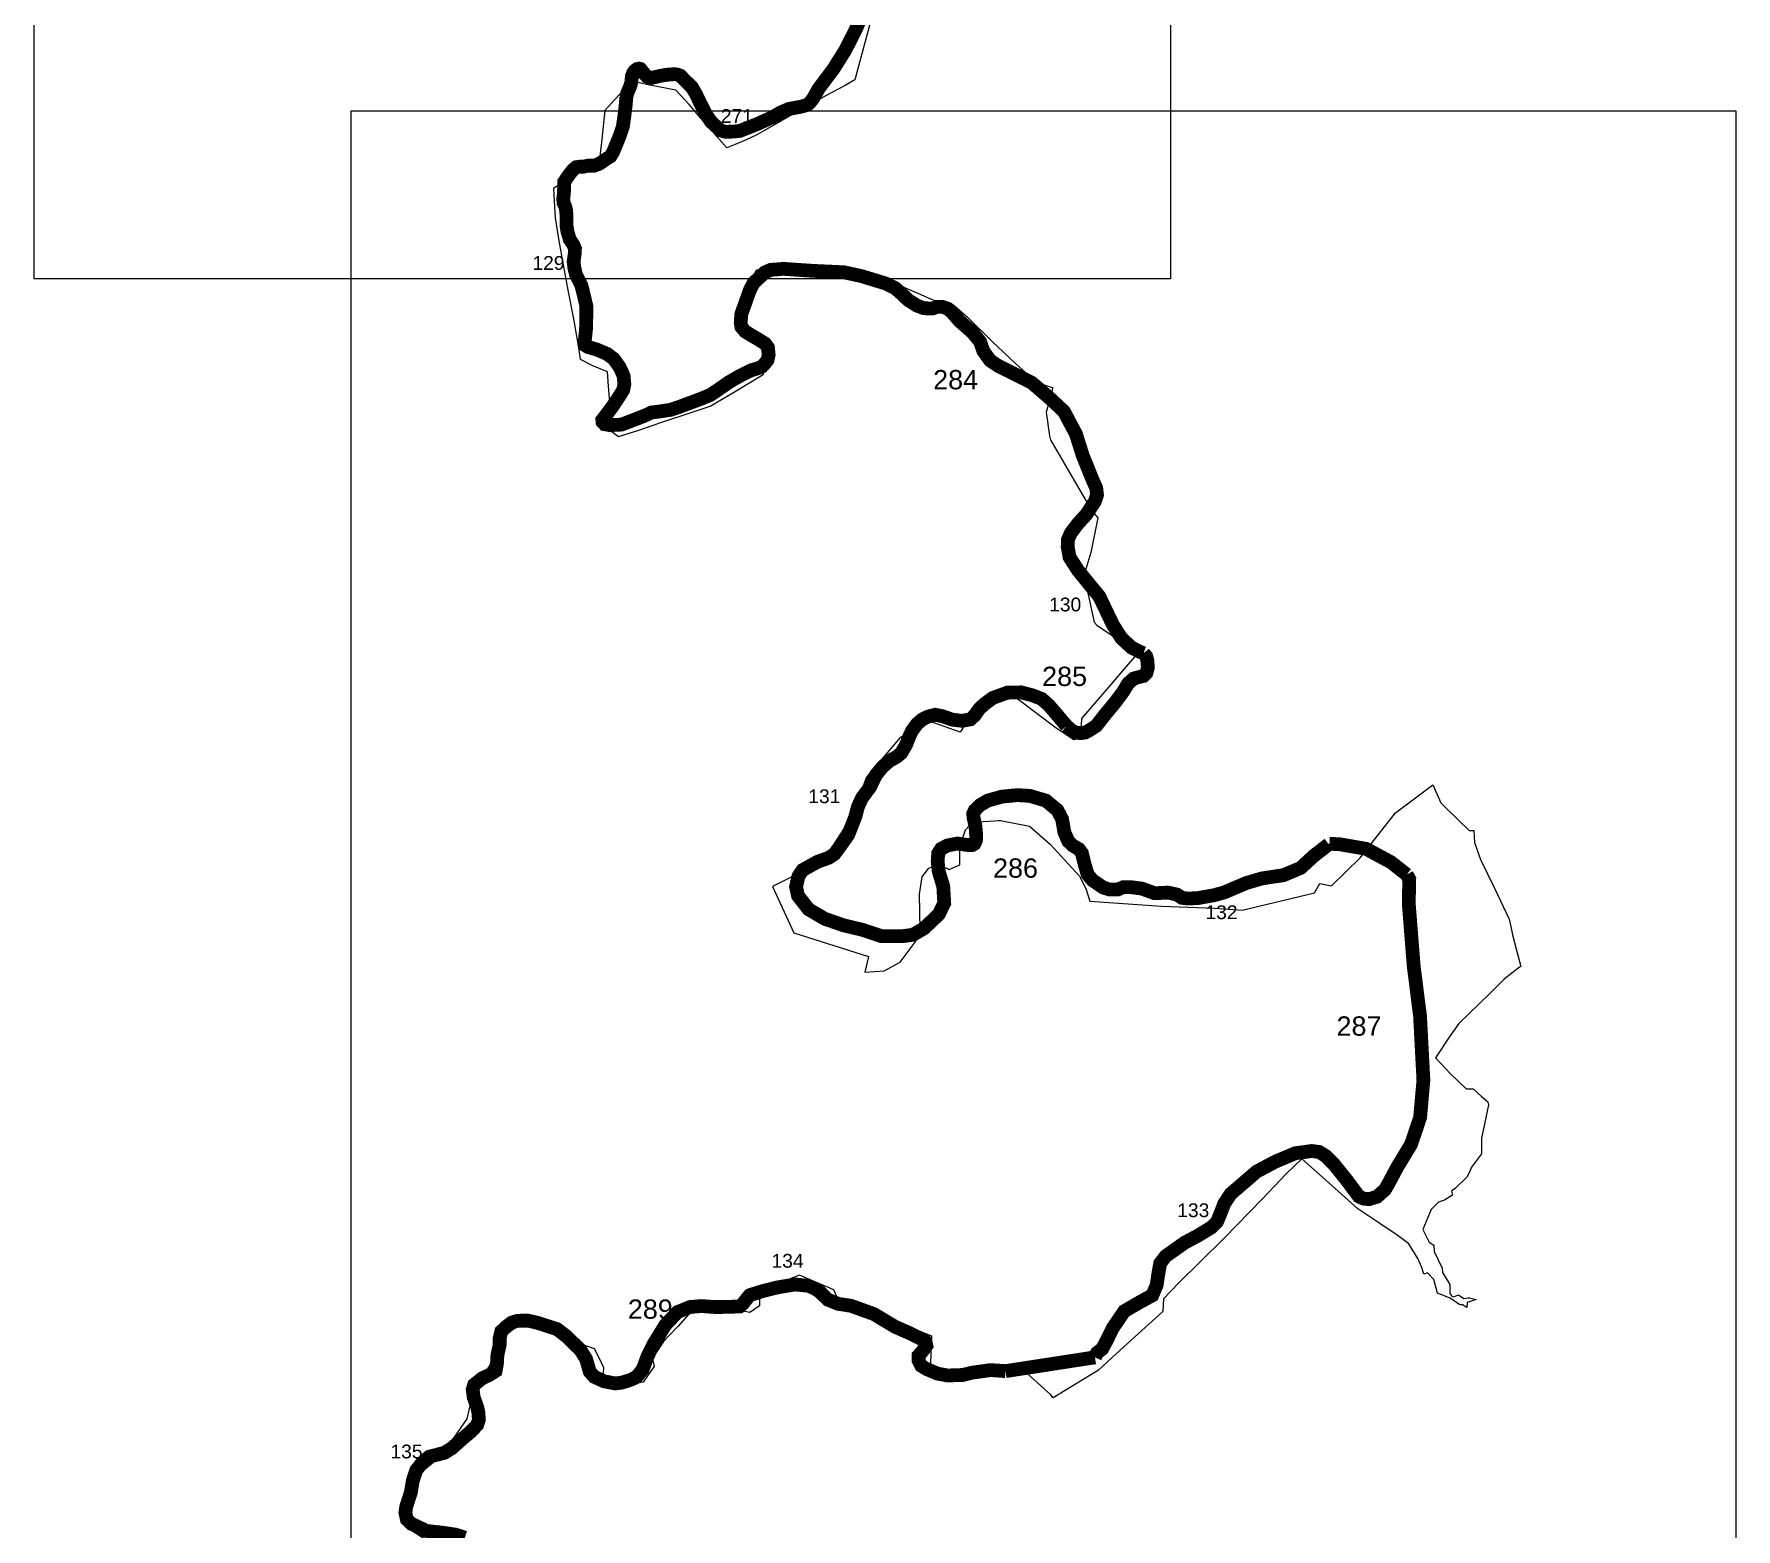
# Model space of a CAD drawing. Header units: metres. Extents: x 290946 to 378809, y 1824167 to 1998918.
# Drawn here: x 319154 to 325333, y 1836081 to 1841507 of the extents above; entities that cross this region are included whole.
import ezdxf

# ---------------------------------------------------------------- set-up
doc = ezdxf.new("R2010")
doc.units = ezdxf.units.M
for name, color, linetype in [('ARTIFICIALLY PROTECTED', 10, 'Continuous'), ('COASTLINE', 5, 'Continuous'), ('DISTRICT BOUNDRY', 86, 'Continuous'), ('NATURALLY PROTECTED', 3, 'Continuous'), ('UNPROTECTED', 130, 'Continuous'), ('UNPROTECTED DUE TO CREEK', 150, 'Continuous')]:
    doc.layers.add(name, color=color, linetype=linetype)
doc.styles.get("Standard").update_dxf_attribs({"font": 'arial.ttf'})
picture_1 = doc.add_image_def('image6.ecw', size_in_pixel=(101117, 256168))
picture_2 = doc.add_image_def('image7.ecw', size_in_pixel=(49173, 91908))

msp = doc.modelspace()

# ---------------------------------------------------------------- linework, layer by layer
at = {"layer": 'ARTIFICIALLY PROTECTED', "const_width": 50, "flags": 128}
msp.add_lwpolyline([(321722.9204828545, 1841157.897316197), (321716.5055546718, 1841155.35743566), (321694.4616967674, 1841153.020720599), (321664.4012792166, 1841152.018934948), (321645.6966138025, 1841157.360418368), (321628.329162412, 1841173.051136276), (321618.9480742752, 1841181.677401557)], dxfattribs=at)
at = {"layer": 'COASTLINE', "flags": 128}
msp.add_lwpolyline([(322136.8950953136, 1841523.275870662), (322098.4549953422, 1841447.708742248), (322056.0743408268, 1841380.361906665), (322001.857613045, 1841308.062647777), (321982.1260210566, 1841272.881254171), (321969.9133760251, 1841257.345336279), (321960.0648715917, 1841249.142112651), (321938.0690458002, 1841243.235579745), (321894.0783548597, 1841235.031767524), (321863.3666218572, 1841221.829621726), (321834.0756787552, 1841204.795734104), (321775.4937925513, 1841178.712814404), (321716.5055546718, 1841155.35743566), (321694.4616967674, 1841153.020720599), (321664.4012792166, 1841152.018934948), (321645.6966138025, 1841157.360418368), (321628.329162412, 1841173.051136276), (321611.6283967492, 1841188.408121831), (321592.5903884714, 1841216.117324581), (321570.2122270611, 1841260.518442297), (321556.8026217757, 1841288.809763737), (321541.7243808873, 1841314.421808865), (321527.040963967, 1841328.558052093), (321515.1760714331, 1841340.252222075), (321500.0987911869, 1841355.652763528), (321490.6230159497, 1841359.358546405), (321481.5593562412, 1841361.006018812), (321473.0365381245, 1841360.874173932), (321450.4604844089, 1841359.062484019), (321429.2850471062, 1841355.520918648), (321412.6121400687, 1841351.716840704), (321396.7922833566, 1841347.928654776), (321391.7306592969, 1841347.930420556), (321378.7946506449, 1841352.62445144), (321370.6378372285, 1841361.024853795), (321361.2456378678, 1841372.554217677), (321357.5375587502, 1841377.165845511), (321354.6412223409, 1841380.318350767), (321350.0272575737, 1841381.224195724), (321342.7763298069, 1841379.742118011), (321337.3381339821, 1841375.789125983), (321332.2294384515, 1841370.847297356), (321328.2744742736, 1841364.671188758), (321324.0726250351, 1841353.058833232), (321321.9995590415, 1841331.028377814), (321317.5508247427, 1841316.204657711), (321312.0300136834, 1841303.439836672), (321306.2469472878, 1841289.211772902), (321303.6925995224, 1841273.070781186), (321300.9134614688, 1841242.506901345), (321296.9066226088, 1841210.250816014), (321291.4069456793, 1841171.160574871), (321280.227951718, 1841137.850319093), (321255.7411805502, 1841078.306463753), (321245.6169717886, 1841062.283779272), (321234.0162558758, 1841055.53732385), (321205.9213123854, 1841036.069603286), (321186.0936561713, 1841028.901126529), (321164.5791121513, 1841029.323147864), (321149.181938033, 1841025.739203782), (321136.2574570882, 1841025.718014426), (321122.5471707757, 1841023.820389903), (321110.3143522567, 1841014.122728104), (321096.1823439928, 1840996.413135471), (321078.6189215818, 1840970.398492584), (321077.9858583335, 1840952.05675084), (321077.3537557274, 1840927.389986414), (321074.8224633764, 1840909.25896104), (321075.8743666494, 1840894.839604475), (321082.2021172058, 1840880.292523183), (321085.5768534596, 1840865.745441891), (321086.6316386593, 1840847.825721481), (321086.6297173749, 1840811.911529323), (321090.4261755803, 1840788.510240308), (321098.6608010197, 1840761.671566921), (321111.7380240836, 1840741.854221988), (321117.4336720339, 1840728.361311143), (321116.5979132691, 1840710.194381583), (321112.5478455074, 1840680.84771251), (321114.9100648211, 1840659.596554507), (321120.9851664635, 1840634.297640969), (321140.9117688301, 1840594.381014953), (321149.3490897861, 1840559.97479861), (321158.8229437388, 1840519.679707158), (321158.8229437388, 1840484.935638309), (321157.4722807235, 1840435.01292765), (321153.7325004113, 1840399.066362865), (321153.0571689037, 1840388.272151908), (321155.757534292, 1840376.466149215), (321165.206411546, 1840370.731485527), (321195.2428130407, 1840362.298710546), (321233.7155748489, 1840346.107688406), (321258.3512455664, 1840327.892494203), (321279.9493654628, 1840297.533444801), (321294.1236419861, 1840266.163192258), (321296.8451415044, 1840235.636982383), (321292.7950737427, 1840215.397616115), (321275.9213924733, 1840188.412383018), (321252.9726095616, 1840154.005578082), (321231.3735290227, 1840125.334025426), (321216.8716734894, 1840106.630298854), (321217.5460443547, 1840099.209315608), (321225.308033803, 1840090.776540627), (321244.2067489533, 1840087.403312915), (321286.3923930902, 1840089.426896386), (321346.4632747948, 1840112.364962541), (321376.3200361872, 1840124.264551555), (321394.544380472, 1840133.37185436), (321419.8553826974, 1840136.40781816), (321463.3897685652, 1840142.817009671), (321498.8249795522, 1840154.623012364), (321575.4333177357, 1840183.295153613), (321609.3545565234, 1840197.220091877), (321635.0027441815, 1840214.423494346), (321676.8502422436, 1840243.432310913), (321716.3355209922, 1840266.370377069), (321758.1830190543, 1840286.946418655), (321783.8312067121, 1840294.367401901), (321796.9929662952, 1840300.4393295), (321805.0931018183, 1840308.872104482), (321816.6659591055, 1840323.897123464), (321820.715066225, 1840342.786845491), (321818.0156614787, 1840369.434814676), (321807.5533066422, 1840383.602253345), (321772.4562417301, 1840405.19067526), (321756.9322628336, 1840413.960714153), (321735.333182295, 1840427.453624999), (321721.8342372795, 1840443.645235731), (321719.133871891, 1840459.498993959), (321721.5191466186, 1840491.045824467), (321739.7434909036, 1840541.643651543), (321753.2424359191, 1840579.423095598), (321766.6095534237, 1840604.232040998), (321788.7641047092, 1840624.732412643), (321807.2951783836, 1840641.879855279), (321828.045727299, 1840650.908330071), (321874.4207323251, 1840654.725357065), (321978.0817171486, 1840647.636340392), (322094.2906111518, 1840642.183024261), (322157.0330389772, 1840628.550028231), (322245.1556352705, 1840601.715474997), (322280.6187048829, 1840584.264863379), (322302.9872598708, 1840564.633513902), (322327.5383940695, 1840541.184548836), (322357.5450156542, 1840522.098236675), (322384.2787290641, 1840511.737230323), (322414.8319560938, 1840510.646567097), (322433.9266422649, 1840517.190546454), (322450.2950257062, 1840517.190546454), (322472.1179358912, 1840509.555903871), (322487.3940690848, 1840495.377281931), (322513.5821376922, 1840465.384926102), (322562.2713299188, 1840422.708975098), (322588.4593985262, 1840389.989666907), (322599.9169787424, 1840356.7253214), (322624.4681129413, 1840322.369724073), (322653.9290897231, 1840302.738374595), (322726.1895610452, 1840266.558138304), (322775.8374742458, 1840241.473472696), (322842.9440998511, 1840183.668910304), (322892.5920130517, 1840137.316606083), (322935.8180327545, 1840056.377387402), (322960.9148117564, 1839977.30577499), (322994.2462161972, 1839894.741450444), (323010.0679941938, 1839858.750152574), (323012.7952575655, 1839833.664898373), (323005.1571909687, 1839810.761559217), (322973.4800124966, 1839762.601685235), (322944.0180750726, 1839730.427414361), (322917.8300064653, 1839696.072405627), (322907.4646764967, 1839672.623440562), (322906.3733868913, 1839645.695301006), (322912.9201638826, 1839608.613339911), (322944.0180750726, 1839560.079709237), (322992.0300145072, 1839501.185072212), (323020.945346486, 1839466.284437569), (323070.6768355632, 1839362.360065275), (323101.2300625927, 1839314.372060511), (323137.7844218108, 1839280.562089094), (323168.3366881981, 1839264.747178019), (323181.9758869835, 1839259.839487798), (323191.7965327915, 1839247.84219231), (323196.1616912139, 1839230.937206602), (323197.2529808194, 1839206.398166904), (323191.7965327915, 1839187.311854742), (323181.9922179018, 1839177.323427896), (323162.3509262858, 1839172.415737674), (323146.5291482894, 1839168.05308477), (323126.3422118707, 1839150.602473152), (323107.2475256996, 1839119.519454096), (323076.660676191, 1839078.489209719), (323042.8345409869, 1839038.135258945), (323010.0996953884, 1838996.145607629), (322985.5485611895, 1838980.331285146), (322970.2714673534, 1838972.151016654), (322954.2220171417, 1838969.672450628), (322937.2686025649, 1838970.959703988), (322922.8906698827, 1838977.60904153), (322902.2896966505, 1838995.411631891), (322871.1735332575, 1839032.304654564), (322837.3819811749, 1839071.495545147), (322811.5618385525, 1839094.008647001), (322777.5013066374, 1839107.18724907), (322736.8488475447, 1839117.620063794), (322686.8560637733, 1839116.521748856), (322634.1177644275, 1839097.303003222), (322604.4521708446, 1839075.339058836), (322585.6764179035, 1839058.212173486), (322568.6461519459, 1839034.051599224), (322553.2633874614, 1839019.775270811), (322523.0483065068, 1839014.284284715), (322487.3402731185, 1839018.676955873), (322452.7302538314, 1839030.757243004), (322425.1060250478, 1839036.2482291), (322399.2858824254, 1839029.658928066), (322378.9596528792, 1839019.775270811), (322360.2809248061, 1839003.851469991), (322341.6021967332, 1838979.14173826), (322330.6153312234, 1838956.079478937), (322319.5785123163, 1838927.425584077), (322301.9987589868, 1838897.22486625), (322286.0674677728, 1838884.046264181), (322258.5988630351, 1838868.67162083), (322234.4271825284, 1838847.256833913), (322210.1738474294, 1838818.006694128), (322188.7486431396, 1838773.529647887), (322159.6325369286, 1838734.543587744), (322144.2507330865, 1838701.047925103), (322135.4608564218, 1838666.454536117), (322109.560980492, 1838600.944699956), (322084.2903252416, 1838564.703838564), (322059.0196699912, 1838530.659607048), (322038.8000717356, 1838517.353868845), (321997.4886120536, 1838502.418316031), (321943.8703643989, 1838472.547210404), (321928.9275740689, 1838450.583266019), (321920.1376974042, 1838411.926818075), (321927.169598736, 1838379.419992034), (321965.875796613, 1838329.981104997), (322024.7679702665, 1838295.717328212), (322093.3280476089, 1838271.996433082), (322160.1301496184, 1838256.182110599), (322231.3281506025, 1838232.461215469), (322304.2831662774, 1838232.461215469), (322344.7165989349, 1838237.732656296), (322385.1490709504, 1838261.453551427), (322438.7673186052, 1838312.40983177), (322458.1050472673, 1838352.823819052), (322454.5890966015, 1838413.444211381), (322437.8883309387, 1838468.793751477), (322434.3723802727, 1838503.936297931), (322436.1303556056, 1838532.928633889), (322446.6782076032, 1838549.621137447), (322469.5309262892, 1838561.920969847), (322506.4484082811, 1838568.949361419), (322536.333988941, 1838564.556690261), (322549.6619396347, 1838563.058131937), (322560.5027875211, 1838563.708527439), (322567.6586117041, 1838568.042927869), (322573.2956604766, 1838580.179719948), (322574.3802255864, 1838595.566723757), (322571.7778457084, 1838628.509108776), (322567.4415065538, 1838650.832095023), (322564.179165444, 1838664.8253101), (322563.5288106352, 1838678.045702287), (322569.1668200499, 1838689.748701168), (322588.4642017374, 1838708.604284788), (322615.7848675674, 1838724.641684099), (322667.529862818, 1838739.22349239), (322724.6515727892, 1838744.661505098), (322769.0803165999, 1838741.942204447), (322827.1088728629, 1838724.723498556), (322868.8170777975, 1838690.284909586), (322886.0452360603, 1838657.659187716), (322894.2049314037, 1838610.533472011), (322908.7125507905, 1838577.001316591), (322925.0329021192, 1838561.594889206), (322946.7943311994, 1838548.906585285), (322957.6745654186, 1838534.40659145), (322967.6479533456, 1838494.530578366), (322978.5281875647, 1838457.373277339), (322996.7669414835, 1838435.355770971), (323035.7555681844, 1838409.073906765), (323059.3297292066, 1838401.823615551), (323089.25085363, 1838402.730049101), (323109.1985901265, 1838410.886185272), (323133.6795974406, 1838410.886185272), (323175.3878023752, 1838405.448761158), (323220.7233924777, 1838389.135900223), (323237.0437438061, 1838389.135900223), (323270.5912927554, 1838390.94817873), (323303.2329560548, 1838383.698476109), (323321.3669999672, 1838371.916605738), (323343.1284290477, 1838369.197893681), (323379.3965168727, 1838371.010760781), (323438.8631545968, 1838381.548345097), (323475.7460534672, 1838392.030013058), (323510.4579008337, 1838406.847847229), (323554.9337161148, 1838425.641628562), (323611.4848045846, 1838442.276449985), (323689.9500642537, 1838454.203114287), (323752.1612569102, 1838480.302514596), (323800.2951979115, 1838524.713638397), (323856.7617498624, 1838568.199493664), (323893.7887450717, 1838566.348956598), (323990.0575877164, 1838549.694711599), (324080.7739181076, 1838500.657833727), (324137.2395094162, 1838456.246709927), (324146.4962582185, 1838439.592464928), (324144.6451005865, 1838350.77080592), (324154.8269478836, 1838222.163777184), (324162.5013707901, 1838125.228054376), (324185.6174535511, 1837942.324196553), (324197.8358624363, 1837709.860483743), (324185.8422438397, 1837574.41282467), (324152.6366835345, 1837476.590986822), (324103.1146144696, 1837394.938393165), (324071.0243598266, 1837334.858329406), (324058.2084314569, 1837312.731933293), (324029.6629467473, 1837287.112236454), (324001.11842268, 1837278.378101746), (323980.7287907448, 1837280.125046406), (323963.2527867793, 1837288.276473832), (323919.5618162231, 1837347.086353434), (323873.5403275482, 1837404.148699783), (323843.8295837794, 1837434.426523321), (323819.3629860991, 1837449.565729386), (323792.5658703001, 1837453.059618707), (323732.5631941957, 1837444.907602688), (323660.6735307855, 1837414.627424777), (323592.5150019072, 1837378.52664857), (323533.6775848623, 1837327.869373579), (323498.1928150571, 1837297.318036823), (323474.7546706565, 1837261.974008863), (323462.5208914955, 1837229.949240665), (323448.5397040662, 1837196.177527807), (323428.1500721308, 1837175.798076354), (323380.274543897, 1837146.551468128), (323331.3403878945, 1837120.349064006), (323262.0165999566, 1837071.438145082), (323242.210077872, 1837045.236329553), (323236.8621824192, 1837015.936747937), (323229.2884788538, 1836965.861003042), (323213.5598831565, 1836929.178108146), (323163.4604680943, 1836901.811466646), (323111.6136447642, 1836871.533054515), (323069.5048520078, 1836809.570669657), (323046.7856625958, 1836762.989402675), (323031.639216107, 1836735.040053893), (323012.9979530819, 1836720.48355511), (323005.4242495165, 1836704.179523073), (322680.6685669869, 1836654.161460313), (322626.6084238933, 1836657.888432546), (322559.2097630412, 1836648.563938845), (322525.654528954, 1836640.179428507), (322470.6616022274, 1836638.31594239), (322434.3108991682, 1836644.837555205), (322394.2319435039, 1836661.606575881), (322374.657896846, 1836673.718058452), (322365.3367850123, 1836692.350565245), (322365.3367850123, 1836710.983660631), (322379.3179724416, 1836726.820938248), (322393.2991598709, 1836746.385188099), (322389.8235561798, 1836761.478483894), (322376.9634382661, 1836769.658752387), (322332.5366157402, 1836791.861077024), (322279.3410506793, 1836815.232936379), (322201.942103917, 1836861.619967599), (322118.9349276497, 1836891.418087668), (322072.7539723599, 1836898.429410037), (322035.341759605, 1836913.621000898), (322006.1142188922, 1836942.250763436), (321988.5767338222, 1836953.936693114), (321963.831549887, 1836963.985156468), (321916.4824536109, 1836968.659763776), (321853.3490443862, 1836958.14219163), (321801.1948155334, 1836945.257886168), (321752.6766176288, 1836930.066295306), (321745.6620078578, 1836922.471088469), (321727.5404522945, 1836899.099817708), (321715.7600962794, 1836889.101384776), (321676.5947114028, 1836887.348554184), (321626.9064512273, 1836886.764081122), (321574.8194673326, 1836890.269153713), (321535.0690513208, 1836886.763492529), (321489.8525808583, 1836868.479432919), (321469.9778531736, 1836847.445465812), (321445.5637793904, 1836821.607384756), (321402.1689980772, 1836751.038606052), (321380.5401376285, 1836706.633368184), (321363.0026525584, 1836659.890238068), (321341.2998226557, 1836632.854974548), (321319.0859310717, 1836622.337990994), (321287.5201871017, 1836612.40489191), (321263.5531233958, 1836609.483703787), (321223.2186368908, 1836617.079499218), (321187.5595962577, 1836633.43944761), (321171.1921734583, 1836652.136111063), (321157.7470244094, 1836698.294768116), (321137.2872655892, 1836731.0146649), (321098.1218807126, 1836768.993053461), (321084.868743213, 1836781.844524402), (321052.3040481964, 1836806.541768976), (320979.8178259436, 1836829.913039737), (320946.4979492099, 1836837.508835168), (320909.5756640068, 1836836.933779598), (320888.5318346933, 1836830.50693029), (320868.0720758733, 1836815.315339429), (320849.95052031, 1836798.371506568), (320844.1050121674, 1836773.247405214), (320844.1050121674, 1836749.876134454), (320835.9213007679, 1836712.481630361), (320834.1671680039, 1836680.930679701), (320829.3697205653, 1836654.993731118), (320805.9876879949, 1836639.80272885), (320781.2713233276, 1836628.685380218), (320751.4587514791, 1836604.729636395), (320746.1973138297, 1836587.785214941), (320749.7046187154, 1836559.155452403), (320763.1497677643, 1836521.761536904), (320767.241143143, 1836501.895927327), (320768.4102447717, 1836476.771825974), (320761.9806661358, 1836458.074573928), (320736.8445008017, 1836432.365999513), (320715.799710846, 1836414.83769359), (320670.1307778798, 1836374.219464463), (320643.8255109172, 1836357.859516071), (320587.7076721058, 1836343.252398271), (320560.8173740077, 1836319.296654448), (320540.9426463229, 1836294.172553095), (320528.6665989023, 1836256.194164534), (320521.6481465622, 1836214.086794574), (320504.6956926276, 1836161.501288213), (320501.7724582352, 1836140.467321106), (320507.0338958846, 1836115.927104221), (320522.8777686529, 1836100.474177973), (320578.9965681065, 1836074.181719089)], dxfattribs=at)
at = {"layer": 'DISTRICT BOUNDRY'}
msp.add_polyline3d([(322196.598611464, 1841574.378765118, 0), (322134.0513332392, 1841340.569289507, 0), (322098.6937628024, 1841319.918917487, 0), (322073.2941726639, 1841306.622820099, 0), (322032.0624702669, 1841284.913183645, 0), (321965.9464919079, 1841248.49536631, 0), (321777.511722022, 1841141.670835197, 0), (321739.4365988427, 1841122.629683004, 0), (321699.0547467907, 1841105.496358733, 0), (321669.3920083136, 1841093.343031758, 0), (321596.7215144447, 1841175.573219714, 0), (321531.5804608442, 1841250.814449358, 0), (321484.1682248893, 1841302.909255036, 0), (321377.2737545335, 1841323.358607461, 0), (321326.3709887525, 1841335.472392473, 0), (321315.324240061, 1841327.930747627, 0), (321225.903677771, 1841229.865541147, 0), (321215.4170088188, 1841124.782078241, 0), (321206.6561492682, 1841051.164680535, 0), (321150.8628698239, 1841017.078775072, 0), (321038.9962124645, 1840945.937941427, 0), (321040.1369232442, 1840922.050019427, 0), (321045.4784452792, 1840839.418163804, 0), (321058.4833438102, 1840756.523115585, 0), (321074.4509943796, 1840669.125402628, 0), (321092.8604733745, 1840571.810817027, 0), (321111.6187104053, 1840473.45365967, 0), (321129.3320763764, 1840374.736103039, 0), (321136.576811486, 1840327.365914272, 0), (321181.6083643312, 1840303.791313621, 0), (321233.951830995, 1840281.891593841, 0), (321238.5873716224, 1840227.508873575, 0), (321244.6221155045, 1840156.742420082, 0), (321207.8081650813, 1840096.482072227, 0), (321275.4887036924, 1840046.138594968, 0), (321345.4003116493, 1840068.459421171, 0), (321432.8835803324, 1840098.448297981, 0), (321532.006275029, 1840131.26125381, 0), (321608.3023967528, 1840156.603837308, 0), (321697.2442755559, 1840208.944483148, 0), (321800.6955750635, 1840270.836394832, 0), (321820.0037378404, 1840327.324357826, 0), (321791.7402285078, 1840374.49952555, 0), (321785.5594744164, 1840390.760104897, 0), (321729.8510070373, 1840423.775951613, 0), (321732.8277061649, 1840499.211129003, 0), (321733.0478034278, 1840550.079118071, 0), (321751.8371680717, 1840597.98606649, 0), (321776.1793886204, 1840650.973592083, 0), (321804.5943941757, 1840651.09682533, 0), (321824.5461233703, 1840673.122446987, 0), (321856.9541889715, 1840668.620429995, 0), (321858.6993090278, 1840659.913482586, 0), (321851.280517198, 1840639.915003019, 0), (321870.7660439727, 1840639.330650198, 0), (321938.2805571827, 1840639.349399989, 0), (322052.1472668882, 1840639.642744374, 0), (322133.4585312789, 1840638.928313713, 0), (322213.2851789827, 1840628.177469887, 0), (322288.8955419977, 1840597.290741871, 0), (322372.7867599031, 1840561.286230477, 0), (322400.0417809261, 1840549.689447571, 0), (322420.0924752147, 1840541.296031927, 0), (322493.8563129931, 1840521.682421271, 0), (322542.0098441859, 1840479.08764239, 0), (322632.5507870662, 1840390.94234847, 0), (322717.3056834356, 1840310.896312593, 0), (322790.6843322039, 1840244.905838774, 0), (322790.7963285706, 1840244.897239333, 0), (322852.1505066839, 1840223.274354528, 0), (322851.4484310151, 1840220.996175868, 0), (322839.8107033615, 1840172.862782606, 0), (322839.3504845644, 1840172.976242261, 0), (322828.5686906251, 1840134.936821517, 0), (322839.9957342157, 1840048.255532423, 0), (322843.984450054, 1840033.75234373, 0), (322994.3407474187, 1839775.99956903, 0), (323016.2612164455, 1839751.114069982, 0), (322990.5450608954, 1839625.564402876, 0), (322965.3940796371, 1839540.286784822, 0), (322981.1648354206, 1839472.809774384, 0), (323001.9455571109, 1839372.633866759, 0), (323011.6347903834, 1839361.961363647, 0), (323144.1533666598, 1839272.766155762, 0), (323158.5679707981, 1839270.558783875, 0), (323176.9221389682, 1839278.946875925, 0), (323055.6446842646, 1839137.708011965, 0), (322956.1922674399, 1839023.312524838, 0), (322952.8107344109, 1838955.059701551, 0), (322928.266534836, 1838945.519309891, 0), (322864.1778952412, 1838988.082213437, 0), (322721.7786573939, 1839095.527141161, 0), (322595.421696597, 1839096.521186385, 0), (322515.53233603, 1838973.233899167, 0), (322407.5108244905, 1839011.408696883, 0), (322298.1710248052, 1838953.907892254, 0), (322176.0231878166, 1838809.588512102, 0), (322121.09550216, 1838665.828716261, 0), (322017.4120874722, 1838504.769823079, 0), (321834.1766330373, 1838412.945105218, 0), (321912.1575750069, 1838244.981748613, 0), (322182.9499239415, 1838159.029893958, 0), (322170.1670220128, 1838102.336288208, 0), (322240.6049635147, 1838106.717197821, 0), (322298.3537595345, 1838138.809511958, 0), (322352.5077185643, 1838211.308173527, 0), (322370.4149147446, 1838257.325810589, 0), (322367.9554158134, 1838385.722532663, 0), (322378.2212589956, 1838448.017351797, 0), (322401.7582319095, 1838479.316138838, 0), (322438.3170890091, 1838494.642197908, 0), (322475.6974754166, 1838474.727223367, 0), (322497.2287541184, 1838483.934959073, 0), (322514.4524463147, 1838491.253718618, 0), (322514.1774261267, 1838557.286670676, 0), (322535.5633344512, 1838619.138440468, 0), (322561.7064463747, 1838647.372631812, 0), (322578.2863114454, 1838648.288434192, 0), (322642.3113205857, 1838651.810655602, 0), (322653.5069640577, 1838652.42398758, 0), (322662.3362736685, 1838652.907163407, 0), (322767.2495586993, 1838631.65107312, 0), (322842.6197635392, 1838566.597571036, 0), (322948.8364401872, 1838450.276483573, 0), (322972.5732554783, 1838405.363048845, 0), (322986.8394175136, 1838359.518137429, 0), (323246.5220590532, 1838342.064428192, 0), (323440.676185224, 1838334.970549365, 0), (323539.540053397, 1838327.423344908, 0), (323802.7873068496, 1838389.497377187, 0), (323821.9963924511, 1838424.370830606, 0), (323864.0588512572, 1838414.941166768, 0), (323968.6382557933, 1838517.611207694, 0), (324096.1613372617, 1838680.962412298, 0), (324231.680796206, 1838782.497941329, 0), (324260.6902373488, 1838717.178624172, 0), (324280.7998378996, 1838697.679731801, 0), (324364.3333108303, 1838616.74922888, 0), (324364.9249991783, 1838616.176508955, 0), (324381.5199702203, 1838616.044092374, 0), (324383.7877185283, 1838572.711553569, 0), (324404.8703064264, 1838511.49673004, 0), (324455.6321982289, 1838407.156899102, 0), (324509.789883967, 1838294.684025588, 0), (324515.0123975212, 1838267.925416614, 0), (324521.6962652995, 1838237.971631278, 0), (324536.1026978813, 1838182.352202768, 0), (324551.3481934528, 1838122.632539286, 0), (324547.3115376128, 1838119.752887287, 0), (324491.492010369, 1838076.803295925, 0), (324439.3593723353, 1838024.518069418, 0), (324325.8891799409, 1837916.072838167, 0), (324291.9613889513, 1837866.460030384, 0), (324241.4803055292, 1837790.620078449, 0), (324296.7554043041, 1837732.636940998, 0), (324353.6546393429, 1837679.123631316, 0), (324378.1995656961, 1837678.354577889, 0), (324407.7705768021, 1837652.253195125, 0), (324432.0770805175, 1837630.968326019, 0), (324433.8434795638, 1837620.13288353, 0), (324409.2632040972, 1837499.816894779, 0), (324408.6219940323, 1837443.084509326, 0), (324372.5198633329, 1837393.891853878, 0), (324364.8814347527, 1837376.448148154, 0), (324354.9835561835, 1837358.287698552, 0), (324314.531663664, 1837317.780559504, 0), (324299.5228151002, 1837306.800028837, 0), (324302.9691376247, 1837293.016766542, 0), (324274.7993774897, 1837274.388923551, 0), (324252.0582394557, 1837267.184335393, 0), (324225.7396748277, 1837240.858935838, 0), (324195.1694157552, 1837167.677452002, 0), (324219.0303796483, 1837122.697456094, 0), (324235.9230068097, 1837111.548193231, 0), (324236.3608842838, 1837088.136414345, 0), (324265.642025413, 1837028.343740643, 0), (324266.9345978452, 1837012.469516958, 0), (324294.3630927232, 1836968.470383965, 0), (324293.586388953, 1836935.962184628, 0), (324300.7792565964, 1836925.686144711, 0), (324307.2302238664, 1836923.221177707, 0), (324325.4846303628, 1836930.713166106, 0), (324344.2934687387, 1836917.599678286, 0), (324360.1286845676, 1836919.834518767, 0), (324364.6553795626, 1836920.47612451, 0), (324389.2053074241, 1836914.312394241, 0), (324356.8085620737, 1836903.595192762, 0), (324355.4154634008, 1836885.521293053, 0), (324339.584498306, 1836894.498608291, 0), (324330.1604168599, 1836895.147573747, 0), (324295.2572070968, 1836918.856146834, 0), (324249.4748997145, 1836936.721486283, 0), (324235.3724446283, 1836986.271582708, 0), (324212.4104038154, 1837010.799345178, 0), (324199.4080203106, 1837005.776942034, 0), (324192.2082768381, 1837030.149047168, 0), (324178.0157411033, 1837062.650036811, 0), (324144.6542239542, 1837115.721026445, 0), (324106.3759987876, 1837144.613418829, 0), (324032.0716182307, 1837194.564946298, 0), (323960.3332919347, 1837243.046428213, 0), (323853.7383758463, 1837338.433040279, 0), (323756.71485249, 1837424.628327708, 0), (323700.1269843245, 1837370.666820259, 0), (323612.4563244552, 1837278.272838531, 0), (323473.5925914707, 1837135.41299088, 0), (323308.4304176351, 1836973.715006846, 0), (323253.828911203, 1836916.514353551, 0), (323252.1525534913, 1836870.122720705, 0), (323149.0211124667, 1836777.420140998, 0), (323083.8274196879, 1836717.629757913, 0), (323017.6659975772, 1836657.208036116, 0), (322853.415985484, 1836557.794262486, 0), (322845.1905648941, 1836568.191083693, 0), (322733.5915186929, 1836668.42630863, 0), (322733.118514063, 1836668.492181939, 0), (322709.9753349301, 1836671.819737294, 0), (322608.1443040474, 1836659.167123853, 0), (322534.8735350712, 1836622.101964441, 0), (322533.6503885927, 1836621.490363411, 0), (322533.3248361245, 1836621.456301687, 0), (322473.1717884972, 1836615.344079036, 0), (322455.8940956565, 1836623.560802659, 0), (322431.505643959, 1836651.367697367, 0), (322412.6886379952, 1836635.530101372, 0), (322408.3406183799, 1836651.206520155, 0), (322413.035908625, 1836781.013377649, 0), (322303.4667490965, 1836825.887370952, 0), (322146.5086088548, 1836899.14588697, 0), (322087.1827100064, 1836881.651028349, 0), (322057.8601165691, 1836949.10077106, 0), (321932.249677718, 1837002.14782169, 0), (321786.418659344, 1836945.039220416, 0), (321787.5593416239, 1836891.139045537, 0), (321752.4794197886, 1836867.220921129, 0), (321582.8011190956, 1836899.112783443, 0), (321545.4835980095, 1836877.568902117, 0), (321492.7331091944, 1836816.980787806, 0), (321457.2014575957, 1836781.614204572, 0), (321438.3827780215, 1836761.230509969, 0), (321417.5984070014, 1836729.51189281, 0), (321402.1144556296, 1836708.990807671, 0), (321399.7177460229, 1836693.077197946, 0), (321404.7525805426, 1836671.646229981, 0), (321377.8295899517, 1836633.46729385, 0), (321365.6171682197, 1836614.101176215, 0), (321254.8393428501, 1836595.243277939, 0), (321220.3688177882, 1836628.694411905, 0), (321222.334766047, 1836665.740077036, 0), (321205.8731504351, 1836702.170932125, 0), (321188.0798129797, 1836734.90523266, 0), (321139.8462397511, 1836752.436468731, 0), (321124.6672826107, 1836757.954326406, 0), (321119.7713428733, 1836759.647169898, 0), (321089.3206919314, 1836770.176731399, 0), (320982.7475243876, 1836849.598283429, 0), (320913.47210394, 1836833.782954396, 0), (320859.2002810108, 1836816.422050314, 0), (320846.2498976232, 1836785.335863122, 0), (320839.1340975331, 1836758.687401967, 0), (320826.9700813602, 1836725.964694094, 0), (320820.551949305, 1836705.659390542, 0), (320807.8240734556, 1836675.723976704, 0), (320792.7290077747, 1836651.22025682, 0), (320743.659419799, 1836604.043012055, 0), (320737.4541096968, 1836532.621451513, 0), (320725.1129383482, 1836481.006576232, 0), (320678.5951650147, 1836414.463926753, 0), (320639.2440958228, 1836365.213211378, 0), (320615.6378201213, 1836332.667693508, 0), (320579.7583306042, 1836303.425200558, 0), (320557.4063762288, 1836285.254222479, 0), (320505.0425332813, 1836243.487844598, 0), (320505.7129873012, 1836172.027567879, 0), (320501.342868495, 1836091.887057592, 0), (320599.7062539815, 1836027.315518752, 0)], dxfattribs=at)
at = {"layer": 'NATURALLY PROTECTED', "const_width": 50, "flags": 128}
for points in [[(321722.9204828545, 1841157.897316197), (321775.4937925513, 1841178.712814404), (321834.0756787552, 1841204.795734104), (321863.3666218572, 1841221.829621726), (321894.0783548597, 1841235.031767524), (321938.0690458002, 1841243.235579745), (321960.0648715917, 1841249.142112651), (321969.9133760251, 1841257.345336279), (321982.1260210566, 1841272.881254171), (322001.857613045, 1841308.062647777), (322056.0743408268, 1841380.361906665), (322098.4549953422, 1841447.708742248), (322136.8950953136, 1841523.275870662), (322153.3095895836, 1841561.339016646)], [(321732.0935767462, 1840431.339442143), (321721.8342372795, 1840443.645235731), (321719.133871891, 1840459.498993959), (321721.5191466186, 1840491.045824467), (321739.7434909036, 1840541.643651543), (321753.2424359191, 1840579.423095598), (321766.6095534237, 1840604.232040998), (321788.7641047092, 1840624.732412643), (321807.2951783836, 1840641.879855279), (321828.045727299, 1840650.908330071), (321874.4207323251, 1840654.725357065), (321978.0817171486, 1840647.636340392), (322094.2906111518, 1840642.183024261), (322157.0330389772, 1840628.550028231), (322245.1556352705, 1840601.715474997), (322280.6187048829, 1840584.264863379), (322302.9872598708, 1840564.633513902), (322327.5383940695, 1840541.184548836), (322357.5450156542, 1840522.098236675), (322384.2787290641, 1840511.737230323), (322414.8319560938, 1840510.646567097), (322433.9266422649, 1840517.190546454), (322450.2950257062, 1840517.190546454), (322472.1179358912, 1840509.555903871), (322487.3940690848, 1840495.377281931), (322513.5821376922, 1840465.384926102), (322562.2713299188, 1840422.708975098), (322588.4593985262, 1840389.989666907), (322599.9169787424, 1840356.7253214), (322624.4681129413, 1840322.369724073), (322653.9290897231, 1840302.738374595), (322726.1895610452, 1840266.558138304), (322775.8374742458, 1840241.473472696), (322842.9440998511, 1840183.668910304), (322892.5920130517, 1840137.316606083), (322935.8180327545, 1840056.377387402), (322960.9148117564, 1839977.30577499), (322994.2462161972, 1839894.741450444), (323010.0679941938, 1839858.750152574), (323012.7952575655, 1839833.664898373), (323005.1571909687, 1839810.761559217), (322980.7423868059, 1839773.642915812)], [(323181.9758869835, 1839259.839487798), (323191.7965327915, 1839247.84219231), (323196.1616912139, 1839230.937206602), (323197.2529808194, 1839206.398166904), (323191.7965327915, 1839187.311854742), (323181.9922179018, 1839177.323427896), (323162.3509262858, 1839172.415737674), (323146.5291482894, 1839168.05308477), (323126.3422118707, 1839150.602473152), (323107.2475256996, 1839119.519454096), (323076.660676191, 1839078.489209719), (323042.8345409869, 1839038.135258945), (323010.0996953884, 1838996.145607629), (322985.5485611895, 1838980.331285146), (322970.2714673534, 1838972.151016654), (322954.2220171417, 1838969.672450628), (322937.2686025649, 1838970.959703988), (322922.8906698827, 1838977.60904153), (322902.2896966505, 1838995.411631891)], [(322434.7318628822, 1838500.343205904), (322434.3723802727, 1838503.936297931), (322436.1303556056, 1838532.928633889), (322446.6782076032, 1838549.621137447), (322469.5309262892, 1838561.920969847), (322506.4484082811, 1838568.949361419), (322536.333988941, 1838564.556690261), (322549.6619396347, 1838563.058131937), (322560.5027875211, 1838563.708527439), (322567.6586117041, 1838568.042927869), (322573.2956604766, 1838580.179719948), (322574.3802255864, 1838595.566723757), (322571.7778457084, 1838628.509108776), (322567.4415065538, 1838650.832095023), (322564.179165444, 1838664.8253101), (322563.5288106352, 1838678.045702287), (322569.1668200499, 1838689.748701168), (322588.4642017374, 1838708.604284788), (322615.7848675674, 1838724.641684099), (322667.529862818, 1838739.22349239), (322724.6515727892, 1838744.661505098), (322769.0803165999, 1838741.942204447), (322827.1088728629, 1838724.723498556), (322868.8170777975, 1838690.284909586), (322886.0452360603, 1838657.659187716), (322893.8824490219, 1838612.395945106)], [(324137.2395094162, 1838456.246709927), (324146.4962582185, 1838439.592464928), (324144.6451005865, 1838350.77080592), (324154.8269478836, 1838222.163777184), (324162.5013707901, 1838125.228054376), (324185.6174535511, 1837942.324196553), (324197.8358624363, 1837709.860483743), (324185.8422438397, 1837574.41282467), (324152.6366835345, 1837476.590986822), (324103.1146144696, 1837394.938393165), (324071.0243598266, 1837334.858329406), (324058.2084314569, 1837312.731933293), (324029.6629467473, 1837287.112236454), (324001.11842268, 1837278.378101746), (323980.7287907448, 1837280.125046406), (323963.4790394868, 1837288.170941553)], [(321371.4827460088, 1836682.492458966), (321363.0026525584, 1836659.890238068), (321341.2998226557, 1836632.854974548), (321319.0859310717, 1836622.337990994), (321287.5201871017, 1836612.40489191), (321263.5531233958, 1836609.483703787), (321223.2186368908, 1836617.079499218), (321187.5595962577, 1836633.43944761), (321171.1921734583, 1836652.136111063), (321159.6757382043, 1836691.673284168)]]:
    msp.add_lwpolyline(points, dxfattribs=at)
at = {"layer": 'UNPROTECTED', "const_width": 50, "flags": 128}
for points in [[(321618.9480742752, 1841181.677401557), (321611.6283967492, 1841188.408121831), (321592.5903884714, 1841216.117324581), (321570.2122270611, 1841260.518442297), (321556.8026217757, 1841288.809763737), (321541.7243808873, 1841314.421808865), (321527.040963967, 1841328.558052093), (321515.1760714331, 1841340.252222075), (321500.0987911869, 1841355.652763528), (321490.6230159497, 1841359.358546405), (321481.5593562412, 1841361.006018812), (321473.0365381245, 1841360.874173932), (321450.4604844089, 1841359.062484019), (321429.2850471062, 1841355.520918648), (321412.6121400687, 1841351.716840704), (321396.7922833566, 1841347.928654776), (321391.7306592969, 1841347.930420556), (321378.7946506449, 1841352.62445144), (321370.6378372285, 1841361.024853795), (321361.2456378678, 1841372.554217677), (321357.5375587502, 1841377.165845511), (321354.6412223409, 1841380.318350767), (321350.0272575737, 1841381.224195724), (321342.7763298069, 1841379.742118011), (321337.3381339821, 1841375.789125983), (321332.2294384515, 1841370.847297356), (321328.2744742736, 1841364.671188758), (321324.0726250351, 1841353.058833232), (321321.9995590415, 1841331.028377814), (321317.5508247427, 1841316.204657711), (321312.0300136834, 1841303.439836672), (321306.2469472878, 1841289.211772902), (321303.6925995224, 1841273.070781186), (321300.9134614688, 1841242.506901345), (321296.9066226088, 1841210.250816014), (321291.4069456793, 1841171.160574871), (321280.227951718, 1841137.850319093), (321255.7411805502, 1841078.306463753), (321245.6169717886, 1841062.283779272), (321234.0162558758, 1841055.53732385), (321205.9213123854, 1841036.069603286), (321186.0936561713, 1841028.901126529), (321164.5791121513, 1841029.323147864), (321149.181938033, 1841025.739203782), (321136.2574570882, 1841025.718014426), (321122.5471707757, 1841023.820389903), (321110.3143522567, 1841014.122728104), (321096.1823439928, 1840996.413135471), (321078.6189215818, 1840970.398492584), (321077.9858583335, 1840952.05675084), (321077.3537557274, 1840927.389986414), (321074.8224633764, 1840909.25896104), (321075.8743666494, 1840894.839604475), (321082.2021172058, 1840880.292523183), (321085.5768534596, 1840865.745441891), (321086.6316386593, 1840847.825721481), (321086.6297173749, 1840811.911529323), (321090.4261755803, 1840788.510240308), (321098.6608010197, 1840761.671566921), (321111.7380240836, 1840741.854221988), (321117.4336720339, 1840728.361311143), (321116.5979132691, 1840710.194381583), (321112.5478455074, 1840680.84771251), (321114.9100648211, 1840659.596554507), (321120.9851664635, 1840634.297640969), (321140.9117688301, 1840594.381014953), (321149.3490897861, 1840559.97479861), (321158.8229437388, 1840519.679707158), (321158.8229437388, 1840484.935638309), (321157.4722807235, 1840435.01292765), (321153.7325004113, 1840399.066362865), (321153.0571689037, 1840388.272151908), (321155.757534292, 1840376.466149215), (321165.206411546, 1840370.731485527), (321195.2428130407, 1840362.298710546), (321233.7155748489, 1840346.107688406), (321258.3512455664, 1840327.892494203), (321279.9493654628, 1840297.533444801), (321294.1236419861, 1840266.163192258), (321296.8451415044, 1840235.636982383), (321292.7950737427, 1840215.397616115), (321275.9213924733, 1840188.412383018), (321252.9726095616, 1840154.005578082), (321231.3735290227, 1840125.334025426), (321216.8716734894, 1840106.630298854), (321217.5460443547, 1840099.209315608), (321225.308033803, 1840090.776540627), (321244.2067489533, 1840087.403312915), (321286.3923930902, 1840089.426896386), (321346.4632747948, 1840112.364962541), (321376.3200361872, 1840124.264551555), (321394.544380472, 1840133.37185436), (321419.8553826974, 1840136.40781816), (321463.3897685652, 1840142.817009671), (321498.8249795522, 1840154.623012364), (321575.4333177357, 1840183.295153613), (321609.3545565234, 1840197.220091877), (321635.0027441815, 1840214.423494346), (321676.8502422436, 1840243.432310913), (321716.3355209922, 1840266.370377069), (321758.1830190543, 1840286.946418655), (321783.8312067121, 1840294.367401901), (321796.9929662952, 1840300.4393295), (321805.0931018183, 1840308.872104482), (321816.6659591055, 1840323.897123464), (321820.715066225, 1840342.786845491), (321818.0156614787, 1840369.434814676), (321807.5533066422, 1840383.602253345), (321772.4562417301, 1840405.19067526), (321756.9322628336, 1840413.960714153), (321735.333182295, 1840427.453624999), (321732.0935767462, 1840431.339442143)], [(322980.7423868059, 1839773.642915812), (322973.4800124966, 1839762.601685235), (322944.0180750726, 1839730.427414361), (322917.8300064653, 1839696.072405627), (322907.4646764967, 1839672.623440562), (322906.3733868913, 1839645.695301006), (322912.9201638826, 1839608.613339911), (322944.0180750726, 1839560.079709237), (322992.0300145072, 1839501.185072212), (323020.945346486, 1839466.284437569), (323070.6768355632, 1839362.360065275), (323101.2300625927, 1839314.372060511), (323137.7844218108, 1839280.562089094), (323168.3366881981, 1839264.747178019), (323181.9758869835, 1839259.839487798)], [(322902.2896966505, 1838995.411631891), (322871.1735332575, 1839032.304654564), (322837.3819811749, 1839071.495545147), (322811.5618385525, 1839094.008647001), (322777.5013066374, 1839107.18724907), (322736.8488475447, 1839117.620063794), (322686.8560637733, 1839116.521748856), (322634.1177644275, 1839097.303003222), (322604.4521708446, 1839075.339058836), (322585.6764179035, 1839058.212173486), (322568.6461519459, 1839034.051599224), (322553.2633874614, 1839019.775270811), (322523.0483065068, 1839014.284284715), (322487.3402731185, 1839018.676955873), (322452.7302538314, 1839030.757243004), (322425.1060250478, 1839036.2482291), (322399.2858824254, 1839029.658928066), (322378.9596528792, 1839019.775270811), (322360.2809248061, 1839003.851469991), (322341.6021967332, 1838979.14173826), (322330.6153312234, 1838956.079478937), (322319.5785123163, 1838927.425584077), (322301.9987589868, 1838897.22486625), (322286.0674677728, 1838884.046264181), (322258.5988630351, 1838868.67162083), (322234.4271825284, 1838847.256833913), (322210.1738474294, 1838818.006694128), (322188.7486431396, 1838773.529647887), (322159.6325369286, 1838734.543587744), (322144.2507330865, 1838701.047925103), (322135.4608564218, 1838666.454536117), (322109.560980492, 1838600.944699956), (322084.2903252416, 1838564.703838564), (322059.0196699912, 1838530.659607048), (322038.8000717356, 1838517.353868845), (321997.4886120536, 1838502.418316031), (321943.8703643989, 1838472.547210404), (321928.9275740689, 1838450.583266019), (321920.1376974042, 1838411.926818075), (321927.169598736, 1838379.419992034), (321965.875796613, 1838329.981104997), (322024.7679702665, 1838295.717328212), (322093.3280476089, 1838271.996433082), (322160.1301496184, 1838256.182110599), (322231.3281506025, 1838232.461215469), (322304.2831662774, 1838232.461215469), (322344.7165989349, 1838237.732656296), (322385.1490709504, 1838261.453551427), (322438.7673186052, 1838312.40983177), (322458.1050472673, 1838352.823819052), (322454.5890966015, 1838413.444211381), (322437.8883309387, 1838468.793751477), (322434.7318628822, 1838500.343205904)], [(322893.8824490219, 1838612.395945106), (322894.2049314037, 1838610.533472011), (322908.7125507905, 1838577.001316591), (322925.0329021192, 1838561.594889206), (322946.7943311994, 1838548.906585285), (322957.6745654186, 1838534.40659145), (322967.6479533456, 1838494.530578366), (322978.5281875647, 1838457.373277339), (322996.7669414835, 1838435.355770971), (323035.7555681844, 1838409.073906765), (323059.3297292066, 1838401.823615551), (323089.25085363, 1838402.730049101), (323109.1985901265, 1838410.886185272), (323133.6795974406, 1838410.886185272), (323175.3878023752, 1838405.448761158), (323220.7233924777, 1838389.135900223), (323237.0437438061, 1838389.135900223), (323270.5912927554, 1838390.94817873), (323303.2329560548, 1838383.698476109), (323321.3669999672, 1838371.916605738), (323343.1284290477, 1838369.197893681), (323379.3965168727, 1838371.010760781), (323438.8631545968, 1838381.548345097), (323475.7460534672, 1838392.030013058), (323510.4579008337, 1838406.847847229), (323554.9337161148, 1838425.641628562), (323611.4848045846, 1838442.276449985), (323689.9500642537, 1838454.203114287), (323752.1612569102, 1838480.302514596), (323800.2951979115, 1838524.713638397), (323854.0154041675, 1838566.084485978)], [(323963.4790394868, 1837288.170941553), (323963.2527867793, 1837288.276473832), (323919.5618162231, 1837347.086353434), (323873.5403275482, 1837404.148699783), (323843.8295837794, 1837434.426523321), (323819.3629860991, 1837449.565729386), (323792.5658703001, 1837453.059618707), (323732.5631941957, 1837444.907602688), (323660.6735307855, 1837414.627424777), (323592.5150019072, 1837378.52664857), (323533.6775848623, 1837327.869373579), (323498.1928150571, 1837297.318036823), (323474.7546706565, 1837261.974008863), (323462.5208914955, 1837229.949240665), (323448.5397040662, 1837196.177527807), (323428.1500721308, 1837175.798076354), (323380.274543897, 1837146.551468128), (323331.3403878945, 1837120.349064006), (323262.0165999566, 1837071.438145082), (323242.210077872, 1837045.236329553), (323236.8621824192, 1837015.936747937), (323229.2884788538, 1836965.861003042), (323213.5598831565, 1836929.178108146), (323163.4604680943, 1836901.811466646), (323111.6136447642, 1836871.533054515), (323069.5048520078, 1836809.570669657), (323046.7856625958, 1836762.989402675), (323031.639216107, 1836735.040053893), (323012.9979530819, 1836720.48355511), (323005.4242495165, 1836704.179523073)], [(322630.268090742, 1836657.636130648), (322626.6084238933, 1836657.888432546), (322559.2097630412, 1836648.563938845), (322525.654528954, 1836640.179428507), (322470.6616022274, 1836638.31594239), (322434.3108991682, 1836644.837555205), (322394.2319435039, 1836661.606575881), (322374.657896846, 1836673.718058452), (322365.3367850123, 1836692.350565245), (322365.3367850123, 1836710.983660631), (322379.3179724416, 1836726.820938248), (322393.2991598709, 1836746.385188099), (322389.8235561798, 1836761.478483894), (322376.9634382661, 1836769.658752387), (322332.5366157402, 1836791.861077024), (322279.3410506793, 1836815.232936379), (322201.942103917, 1836861.619967599), (322118.9349276497, 1836891.418087668), (322072.7539723599, 1836898.429410037), (322035.341759605, 1836913.621000898), (322006.1142188922, 1836942.250763436), (321988.5767338222, 1836953.936693114), (321963.831549887, 1836963.985156468), (321916.4824536109, 1836968.659763776), (321853.3490443862, 1836958.14219163), (321801.1948155334, 1836945.257886168), (321752.6766176288, 1836930.066295306), (321745.6620078578, 1836922.471088469), (321727.5404522945, 1836899.099817708), (321715.7600962794, 1836889.101384776), (321676.5947114028, 1836887.348554184), (321626.9064512273, 1836886.764081122), (321574.8194673326, 1836890.269153713), (321535.0690513208, 1836886.763492529), (321489.8525808583, 1836868.479432919), (321469.9778531736, 1836847.445465812), (321445.5637793904, 1836821.607384756), (321402.1689980772, 1836751.038606052), (321380.5401376285, 1836706.633368184), (321371.4827460088, 1836682.492458966)], [(321159.6757382043, 1836691.673284168), (321157.7470244094, 1836698.294768116), (321137.2872655892, 1836731.0146649), (321098.1218807126, 1836768.993053461), (321084.868743213, 1836781.844524402), (321052.3040481964, 1836806.541768976), (320979.8178259436, 1836829.913039737), (320946.4979492099, 1836837.508835168), (320909.5756640068, 1836836.933779598), (320888.5318346933, 1836830.50693029), (320868.0720758733, 1836815.315339429), (320849.95052031, 1836798.371506568), (320844.1050121674, 1836773.247405214), (320844.1050121674, 1836749.876134454), (320835.9213007679, 1836712.481630361), (320834.1671680039, 1836680.930679701), (320829.3697205653, 1836654.993731118), (320805.9876879949, 1836639.80272885), (320781.2713233276, 1836628.685380218), (320751.4587514791, 1836604.729636395), (320746.1973138297, 1836587.785214941), (320749.7046187154, 1836559.155452403), (320763.1497677643, 1836521.761536904), (320767.241143143, 1836501.895927327), (320768.4102447717, 1836476.771825974), (320761.9806661358, 1836458.074573928), (320736.8445008017, 1836432.365999513), (320715.799710846, 1836414.83769359), (320670.1307778798, 1836374.219464463), (320643.8255109172, 1836357.859516071), (320587.7076721058, 1836343.252398271), (320560.8173740077, 1836319.296654448), (320540.9426463229, 1836294.172553095), (320528.6665989023, 1836256.194164534), (320521.6481465622, 1836214.086794574), (320504.6956926276, 1836161.501288213), (320501.7724582352, 1836140.467321106), (320507.0338958846, 1836115.927104221), (320522.8777686529, 1836100.474177973), (320578.9965681065, 1836074.181719089), (320635.6984774107, 1836067.754281189), (320684.2176359577, 1836060.742958819), (320717.5375126916, 1836049.641502204)], [(322680.6685669869, 1836654.161460313), (322630.268090742, 1836657.636130648)]]:
    msp.add_lwpolyline(points, dxfattribs=at)
at = {"layer": 'UNPROTECTED DUE TO CREEK', "const_width": 50, "flags": 128}
for points in [[(323856.7617498624, 1838568.199493664), (323893.7887450717, 1838566.348956598), (323990.0575877164, 1838549.694711599), (324080.7739181076, 1838500.657833727), (324137.2395094162, 1838456.246709927)], [(322680.6685669869, 1836654.161460313), (323005.4242495165, 1836704.179523073)]]:
    msp.add_lwpolyline(points, dxfattribs=at)

# ---------------------------------------------------------------- texts
at = {"layer": 'ARTIFICIALLY PROTECTED', "insert": (321647.0414477182, 1841234.562965177), "char_height": 50, "attachment_point": 1}
msp.add_mtext_dynamic_manual_height_columns('271', width=125.7973952381872, gutter_width=1, heights=[74.18822369209585], dxfattribs=at)
at = {"layer": 'NATURALLY PROTECTED', "char_height": 70, "attachment_point": 1}
for s, insert in [('284', (322417.9385878919, 1840287.511284588)), ('285', (322813.5274638152, 1839210.68856701)), ('286', (322635.3811229291, 1838514.944153041)), ('287', (323882.4202121236, 1837941.65411533)), ('289', (321309.4996945831, 1836914.297129516))]:
    msp.add_mtext_dynamic_manual_height_columns(s, width=95.17246124148369, gutter_width=1, heights=[0], dxfattribs=dict(at, insert=insert))
at = {"layer": 'UNPROTECTED', "char_height": 50, "attachment_point": 1}
for s, width, insert in [('\\pxt1;129', 276.3929178755498, (320963, 1840701.057298772)), ('\\pxt1;130', 155.9540895357495, (322839, 1839461.557298772)), ('\\pxt1;131', 162.2297599402373, (321964.5, 1838765.557298772)), ('\\pxt1;132', 166.891288119019, (323406.5, 1838344.557298772)), ('\\pxt1;133', 215.9656588685466, (323304, 1837263.057298772)), ('\\pxt1;134', 70.18295091297477, (321831, 1837079.557298772)), ('\\pxt1;135', 334.6591935713077, (320447.5, 1836387.557298772))]:
    msp.add_mtext_dynamic_manual_height_columns(s, width=width, gutter_width=1, heights=[0], dxfattribs=dict(at, insert=insert))

# ---------------------------------------------------------------- pictures from other files: only their frames are drawn
image = msp.add_image(picture_1, insert=(319153.5345, 1840618.21776), size_in_units=(4125.573600000003, 10451.654400000114))
image.dxf.flags = 7
image = msp.add_image(picture_2, insert=(320305.0017183125, 1831831.703772187), size_in_units=(5027.61347887502, 9396.984109499954))
image.dxf.flags = 7

doc.saveas('drawing.dxf')
